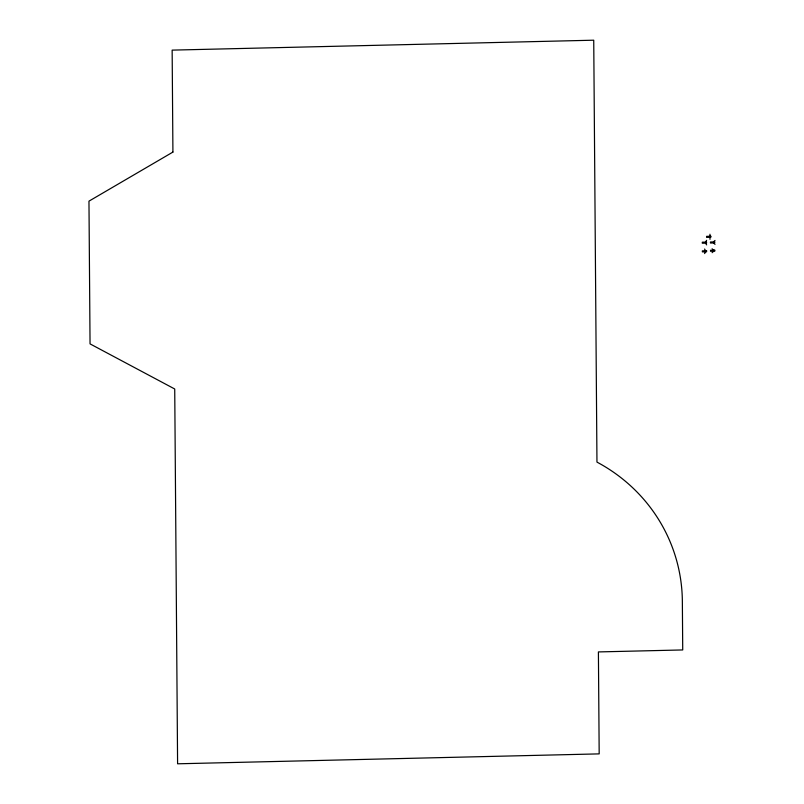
<?xml version="1.0" encoding="UTF-8"?>
<svg xmlns="http://www.w3.org/2000/svg" width="804" height="804" viewBox="0 0 804 804"><rect width="100%" height="100%" fill="white"/><g stroke="black" fill="none" stroke-linecap="round" stroke-linejoin="round"><path stroke-width="1.21" d="M705.51 242.125L706.615 240.326M704.605 253.592L705.761 251.511M713.449 241.934L715.007 240.456M713.781 250.436L712.093 248.788M712.113 252.687L713.671 251.21M705.751 251.069L704.575 249.039M710.032 236.587L709.962 234.245M709.932 236.999L710.002 239.341M713.61 242.949L715.037 244.356M706.646 244.878L705.52 243.14M172.92 152.077L88.963 201.151L90.048 343.881L174.729 388.995L177.594 763.8L599.181 753.881L598.407 651.923L682.727 649.944L682.355 601.372A168.951 162.81 -13.6 0 0 596.96 462.099L593.734 40.2L172.146 50.119L172.92 152.077M710.796 236.265L706.585 236.356L706.595 237.381L710.806 237.28L710.796 236.265M706.515 242.094L702.304 242.195L702.314 243.22L706.525 243.12L706.515 242.094M714.686 241.903L710.465 242.004L710.475 243.029L714.686 242.929L714.686 241.903M714.746 250.165L710.525 250.265L710.535 251.28L714.756 251.18L714.746 250.165M706.585 250.758L702.364 250.858L702.374 251.883L706.595 251.783L706.585 250.758"/></g></svg>
